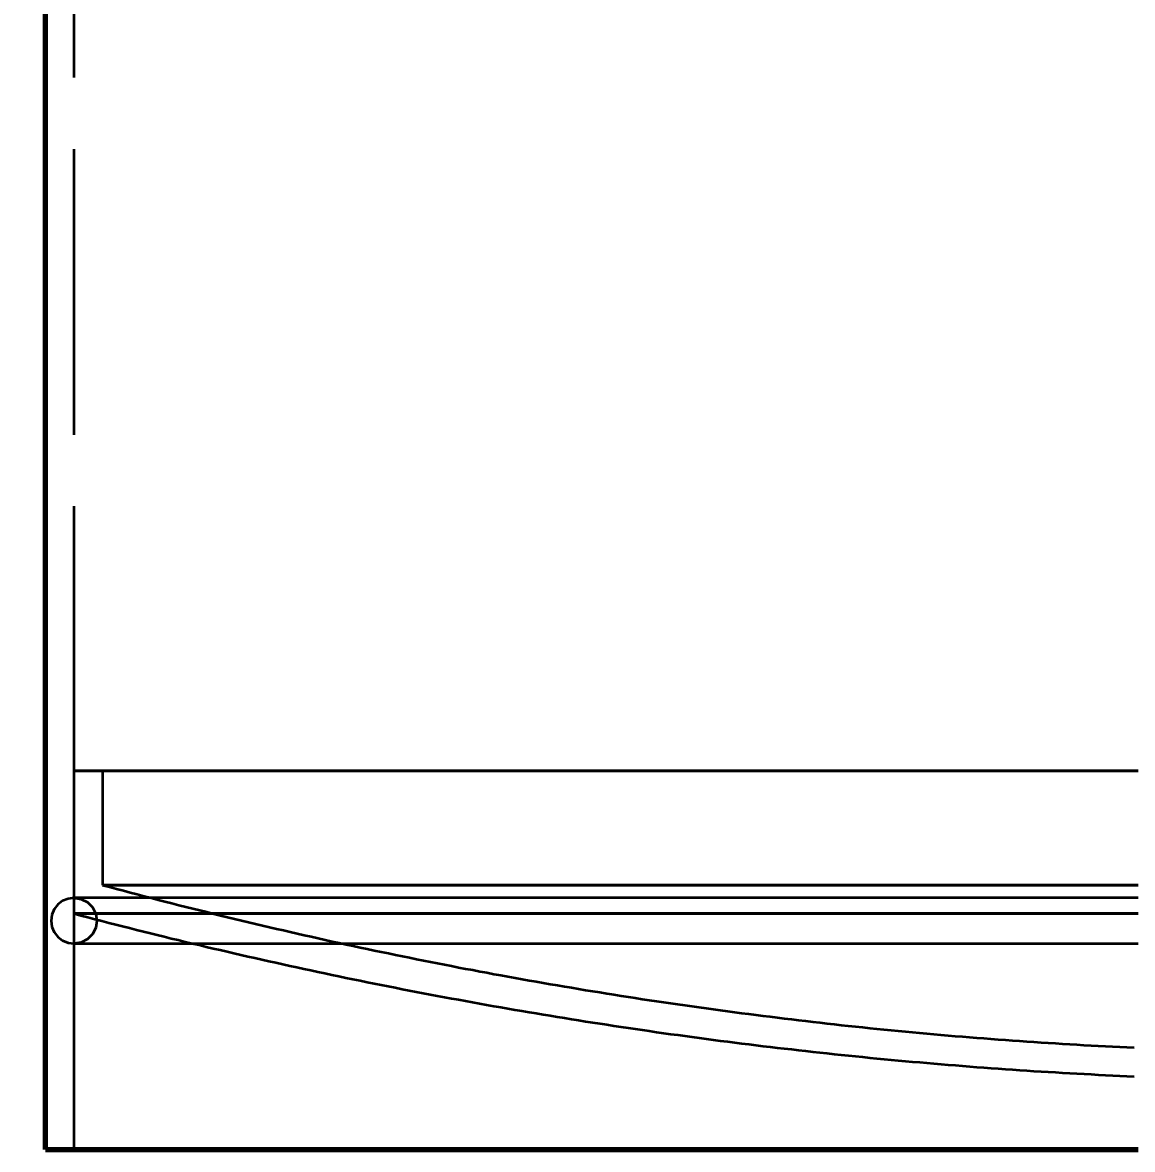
# Model space of a CAD drawing. Header units: millimetres. Extents: x 0 to 2208, y 0 to 420.
# Drawn here: x 86.36 to 101.9, y 120.98 to 136.75 of the extents above; entities that cross this region are included whole.
import ezdxf

# ---------------------------------------------------------------- set-up
doc = ezdxf.new("R2010")
doc.units = ezdxf.units.MM
doc.linetypes.add('IRAM-E-TRAZOS', pattern=[5, 4, -1])
for name, color, linetype, lineweight in [('01-VISIBLE', 7, 'CONTINUOUS', 70), ('02-OCULTA', 4, 'IRAM-E-TRAZOS', 35), ('04-COTA', 3, 'CONTINUOUS', 18)]:
    doc.layers.add(name, color=color, linetype=linetype, lineweight=lineweight)
doc.styles.add('ISO3098', font='isocpeur.ttf')
doc.dimstyles.new('FLAMA-IRAM', dxfattribs={"dimtxt": 3.5, "dimasz": 3.5, "dimexe": 2, "dimexo": 1.5, "dimgap": 1, "dimtad": 1, "dimdec": 1, "dimtxsty": 'ISO3098', "dimblk": 'IRAM_FLECHA', "dimblk1": 'IRAM_FLECHA', "dimblk2": 'IRAM_FLECHA', "dimcen": 2.5, "dimclrd": 256, "dimclre": 256, "dimclrt": 256, "dimazin": 3, "dimtfac": 1, "dimtmove": 0, "dimatfit": 3, "dimlwd": 18, "dimlwe": 18})

# ---------------------------------------------------------------- blocks, each defined once
blk = doc.blocks.new('IRAM_FLECHA')
blk.add_solid([(0, 0), (-1, 0.125), (-1, -0.125)])

msp = doc.modelspace()

# ---------------------------------------------------------------- linework, layer by layer
at = {"layer": '01-VISIBLE'}
msp.add_line((86.683, 120.979), (86.683, 141.22), dxfattribs=at)
msp.add_lwpolyline([(86.683, 120.979), (86.783, 120.979), (86.883, 120.979), (86.983, 120.979), (87.083, 120.979), (87.183, 120.979), (87.283, 120.979), (87.383, 120.979), (87.483, 120.979), (87.583, 120.979), (87.683, 120.979), (87.783, 120.979), (87.883, 120.979), (87.983, 120.979), (88.083, 120.979), (88.183, 120.979), (88.283, 120.979), (88.383, 120.979), (88.483, 120.979), (88.583, 120.979), (88.683, 120.979), (88.783, 120.979), (88.883, 120.979), (88.983, 120.979), (89.083, 120.979), (89.183, 120.979), (89.283, 120.979), (89.383, 120.979), (89.483, 120.979), (89.583, 120.979), (89.683, 120.979), (89.783, 120.979), (89.883, 120.979), (89.983, 120.979), (90.083, 120.979), (90.183, 120.979), (90.283, 120.979), (90.383, 120.979), (90.483, 120.979), (90.583, 120.979), (90.683, 120.979), (90.783, 120.979), (90.883, 120.979), (90.983, 120.979), (91.083, 120.979), (91.183, 120.979), (91.283, 120.979), (91.383, 120.979), (91.483, 120.979), (91.583, 120.979), (91.683, 120.979), (91.783, 120.979), (91.883, 120.979), (91.983, 120.979), (92.083, 120.979), (92.183, 120.979), (92.283, 120.979), (92.383, 120.979), (92.483, 120.979), (92.583, 120.979), (92.683, 120.979), (92.783, 120.979), (92.883, 120.979), (92.983, 120.979), (93.083, 120.979), (93.183, 120.979), (93.283, 120.979), (93.383, 120.979), (93.483, 120.979), (93.583, 120.979), (93.683, 120.979), (93.783, 120.979), (93.883, 120.979), (93.983, 120.979), (94.083, 120.979), (94.183, 120.979), (94.283, 120.979), (94.383, 120.979), (94.483, 120.979), (94.583, 120.979), (94.683, 120.979), (94.783, 120.979), (94.883, 120.979), (94.983, 120.979), (95.083, 120.979), (95.183, 120.979), (95.283, 120.979), (95.383, 120.979), (95.483, 120.979), (95.583, 120.979), (95.683, 120.979), (95.783, 120.979), (95.883, 120.979), (95.983, 120.979), (96.083, 120.979), (96.183, 120.979), (96.283, 120.979), (96.383, 120.979), (96.483, 120.979), (96.583, 120.979), (96.683, 120.979), (96.783, 120.979), (96.883, 120.979), (96.983, 120.979), (97.083, 120.979), (97.183, 120.979), (97.283, 120.979), (97.383, 120.979), (97.483, 120.979), (97.583, 120.979), (97.683, 120.979), (97.783, 120.979), (97.883, 120.979), (97.983, 120.979), (98.083, 120.979), (98.183, 120.979), (98.283, 120.979), (98.383, 120.979), (98.483, 120.979), (98.583, 120.979), (98.683, 120.979), (98.783, 120.979), (98.883, 120.979), (98.983, 120.979), (99.083, 120.979), (99.183, 120.979), (99.283, 120.979), (99.383, 120.979), (99.483, 120.979), (99.583, 120.979), (99.683, 120.979), (99.783, 120.979), (99.883, 120.979), (99.983, 120.979), (100.083, 120.979), (100.183, 120.979), (100.283, 120.979), (100.383, 120.979), (100.483, 120.979), (100.583, 120.979), (100.683, 120.979), (100.783, 120.979), (100.883, 120.979), (100.983, 120.979), (101.083, 120.979), (101.183, 120.979), (101.283, 120.979), (101.383, 120.979), (101.483, 120.979), (101.583, 120.979), (101.683, 120.979), (101.783, 120.979), (101.883, 120.979), (101.983, 120.979)], dxfattribs=at)
at = {"layer": '02-OCULTA'}
for p, q in [((87.083, 120.979), (87.083, 217.391)), ((87.083, 124.279), (87.083, 126.279)), ((87.483, 126.279), (87.483, 124.679))]:
    msp.add_line(p, q, dxfattribs=at)
for points in [[(101.983, 126.279), (101.883, 126.279), (101.783, 126.279), (101.683, 126.279), (101.583, 126.279), (101.483, 126.279), (101.383, 126.279), (101.283, 126.279), (101.183, 126.279), (101.083, 126.279), (100.983, 126.279), (100.883, 126.279), (100.783, 126.279), (100.683, 126.279), (100.583, 126.279), (100.483, 126.279), (100.383, 126.279), (100.283, 126.279), (100.183, 126.279), (100.083, 126.279), (99.983, 126.279), (99.883, 126.279), (99.783, 126.279), (99.683, 126.279), (99.583, 126.279), (99.483, 126.279), (99.383, 126.279), (99.283, 126.279), (99.183, 126.279), (99.083, 126.279), (98.983, 126.279), (98.883, 126.279), (98.783, 126.279), (98.683, 126.279), (98.583, 126.279), (98.483, 126.279), (98.383, 126.279), (98.283, 126.279), (98.183, 126.279), (98.083, 126.279), (97.983, 126.279), (97.883, 126.279), (97.783, 126.279), (97.683, 126.279), (97.583, 126.279), (97.483, 126.279), (97.383, 126.279), (97.283, 126.279), (97.183, 126.279), (97.083, 126.279), (96.983, 126.279), (96.883, 126.279), (96.783, 126.279), (96.683, 126.279), (96.583, 126.279), (96.483, 126.279), (96.383, 126.279), (96.283, 126.279), (96.183, 126.279), (96.083, 126.279), (95.983, 126.279), (95.883, 126.279), (95.783, 126.279), (95.683, 126.279), (95.583, 126.279), (95.483, 126.279), (95.383, 126.279), (95.283, 126.279), (95.183, 126.279), (95.083, 126.279), (94.983, 126.279), (94.883, 126.279), (94.783, 126.279), (94.683, 126.279), (94.583, 126.279), (94.483, 126.279), (94.383, 126.279), (94.283, 126.279), (94.183, 126.279), (94.083, 126.279), (93.983, 126.279), (93.883, 126.279), (93.783, 126.279), (93.683, 126.279), (93.583, 126.279), (93.483, 126.279), (93.383, 126.279), (93.283, 126.279), (93.183, 126.279), (93.083, 126.279), (92.983, 126.279), (92.883, 126.279), (92.783, 126.279), (92.683, 126.279), (92.583, 126.279), (92.483, 126.279), (92.383, 126.279), (92.283, 126.279), (92.183, 126.279), (92.083, 126.279), (91.983, 126.279), (91.883, 126.279), (91.783, 126.279), (91.683, 126.279), (91.583, 126.279), (91.483, 126.279), (91.383, 126.279), (91.283, 126.279), (91.183, 126.279), (91.083, 126.279), (90.983, 126.279), (90.883, 126.279), (90.783, 126.279), (90.683, 126.279), (90.583, 126.279), (90.483, 126.279), (90.383, 126.279), (90.283, 126.279), (90.183, 126.279), (90.083, 126.279), (89.983, 126.279), (89.883, 126.279), (89.783, 126.279), (89.683, 126.279), (89.583, 126.279), (89.483, 126.279), (89.383, 126.279), (89.283, 126.279), (89.183, 126.279), (89.083, 126.279), (88.983, 126.279), (88.883, 126.279), (88.783, 126.279), (88.683, 126.279), (88.583, 126.279), (88.483, 126.279), (88.383, 126.279), (88.283, 126.279), (88.183, 126.279), (88.083, 126.279), (87.983, 126.279), (87.883, 126.279), (87.783, 126.279), (87.683, 126.279), (87.583, 126.279), (87.483, 126.279), (87.383, 126.279), (87.283, 126.279), (87.183, 126.279), (87.083, 126.279)], [(87.083, 126.279), (87.183, 126.279), (87.283, 126.279), (87.383, 126.279), (87.483, 126.279), (87.583, 126.279), (87.683, 126.279), (87.783, 126.279), (87.883, 126.279), (87.983, 126.279), (88.083, 126.279), (88.183, 126.279), (88.283, 126.279), (88.383, 126.279), (88.483, 126.279), (88.583, 126.279), (88.683, 126.279), (88.783, 126.279), (88.883, 126.279), (88.983, 126.279), (89.083, 126.279), (89.183, 126.279), (89.283, 126.279), (89.383, 126.279), (89.483, 126.279), (89.583, 126.279), (89.683, 126.279), (89.783, 126.279), (89.883, 126.279), (89.983, 126.279), (90.083, 126.279), (90.183, 126.279), (90.283, 126.279), (90.383, 126.279), (90.483, 126.279), (90.583, 126.279), (90.683, 126.279), (90.783, 126.279), (90.883, 126.279), (90.983, 126.279), (91.083, 126.279), (91.183, 126.279), (91.283, 126.279), (91.383, 126.279), (91.483, 126.279), (91.583, 126.279), (91.683, 126.279), (91.783, 126.279), (91.883, 126.279), (91.983, 126.279), (92.083, 126.279), (92.183, 126.279), (92.283, 126.279), (92.383, 126.279), (92.483, 126.279), (92.583, 126.279), (92.683, 126.279), (92.783, 126.279), (92.883, 126.279), (92.983, 126.279), (93.083, 126.279), (93.183, 126.279), (93.283, 126.279), (93.383, 126.279), (93.483, 126.279), (93.583, 126.279), (93.683, 126.279), (93.783, 126.279), (93.883, 126.279), (93.983, 126.279), (94.083, 126.279), (94.183, 126.279), (94.283, 126.279), (94.383, 126.279), (94.483, 126.279), (94.583, 126.279), (94.683, 126.279), (94.783, 126.279), (94.883, 126.279), (94.983, 126.279), (95.083, 126.279), (95.183, 126.279), (95.283, 126.279), (95.383, 126.279), (95.483, 126.279), (95.583, 126.279), (95.683, 126.279), (95.783, 126.279), (95.883, 126.279), (95.983, 126.279), (96.083, 126.279), (96.183, 126.279), (96.283, 126.279), (96.383, 126.279), (96.483, 126.279), (96.583, 126.279), (96.683, 126.279), (96.783, 126.279), (96.883, 126.279), (96.983, 126.279), (97.083, 126.279), (97.183, 126.279), (97.283, 126.279), (97.383, 126.279), (97.483, 126.279), (97.583, 126.279), (97.683, 126.279), (97.783, 126.279), (97.883, 126.279), (97.983, 126.279), (98.083, 126.279), (98.183, 126.279), (98.283, 126.279), (98.383, 126.279), (98.483, 126.279), (98.583, 126.279), (98.683, 126.279), (98.783, 126.279), (98.883, 126.279), (98.983, 126.279), (99.083, 126.279), (99.183, 126.279), (99.283, 126.279), (99.383, 126.279), (99.483, 126.279), (99.583, 126.279), (99.683, 126.279), (99.783, 126.279), (99.883, 126.279), (99.983, 126.279), (100.083, 126.279), (100.183, 126.279), (100.283, 126.279), (100.383, 126.279), (100.483, 126.279), (100.583, 126.279), (100.683, 126.279), (100.783, 126.279), (100.883, 126.279), (100.983, 126.279), (101.083, 126.279), (101.183, 126.279), (101.283, 126.279), (101.383, 126.279), (101.483, 126.279), (101.583, 126.279), (101.683, 126.279), (101.783, 126.279), (101.883, 126.279), (101.983, 126.279)], [(101.983, 126.279), (101.883, 126.279), (101.783, 126.279), (101.683, 126.279), (101.583, 126.279), (101.483, 126.279), (101.383, 126.279), (101.283, 126.279), (101.183, 126.279), (101.083, 126.279), (100.983, 126.279), (100.883, 126.279), (100.783, 126.279), (100.683, 126.279), (100.583, 126.279), (100.483, 126.279), (100.383, 126.279), (100.283, 126.279), (100.183, 126.279), (100.083, 126.279), (99.983, 126.279), (99.883, 126.279), (99.783, 126.279), (99.683, 126.279), (99.583, 126.279), (99.483, 126.279), (99.383, 126.279), (99.283, 126.279), (99.183, 126.279), (99.083, 126.279), (98.983, 126.279), (98.883, 126.279), (98.783, 126.279), (98.683, 126.279), (98.583, 126.279), (98.483, 126.279), (98.383, 126.279), (98.283, 126.279), (98.183, 126.279), (98.083, 126.279), (97.983, 126.279), (97.883, 126.279), (97.783, 126.279), (97.683, 126.279), (97.583, 126.279), (97.483, 126.279), (97.383, 126.279), (97.283, 126.279), (97.183, 126.279), (97.083, 126.279), (96.983, 126.279), (96.883, 126.279), (96.783, 126.279), (96.683, 126.279), (96.583, 126.279), (96.483, 126.279), (96.383, 126.279), (96.283, 126.279), (96.183, 126.279), (96.083, 126.279), (95.983, 126.279), (95.883, 126.279), (95.783, 126.279), (95.683, 126.279), (95.583, 126.279), (95.483, 126.279), (95.383, 126.279), (95.283, 126.279), (95.183, 126.279), (95.083, 126.279), (94.983, 126.279), (94.883, 126.279), (94.783, 126.279), (94.683, 126.279), (94.583, 126.279), (94.483, 126.279), (94.383, 126.279), (94.283, 126.279), (94.183, 126.279), (94.083, 126.279), (93.983, 126.279), (93.883, 126.279), (93.783, 126.279), (93.683, 126.279), (93.583, 126.279), (93.483, 126.279), (93.383, 126.279), (93.283, 126.279), (93.183, 126.279), (93.083, 126.279), (92.983, 126.279), (92.883, 126.279), (92.783, 126.279), (92.683, 126.279), (92.583, 126.279), (92.483, 126.279), (92.383, 126.279), (92.283, 126.279), (92.183, 126.279), (92.083, 126.279), (91.983, 126.279), (91.883, 126.279), (91.783, 126.279), (91.683, 126.279), (91.583, 126.279), (91.483, 126.279), (91.383, 126.279), (91.283, 126.279), (91.183, 126.279), (91.083, 126.279), (90.983, 126.279), (90.883, 126.279), (90.783, 126.279), (90.683, 126.279), (90.583, 126.279), (90.483, 126.279), (90.383, 126.279), (90.283, 126.279), (90.183, 126.279), (90.083, 126.279), (89.983, 126.279), (89.883, 126.279), (89.783, 126.279), (89.683, 126.279), (89.583, 126.279), (89.483, 126.279), (89.383, 126.279), (89.283, 126.279), (89.183, 126.279), (89.083, 126.279), (88.983, 126.279), (88.883, 126.279), (88.783, 126.279), (88.683, 126.279), (88.583, 126.279), (88.483, 126.279), (88.383, 126.279), (88.283, 126.279), (88.183, 126.279), (88.083, 126.279), (87.983, 126.279), (87.883, 126.279), (87.783, 126.279), (87.683, 126.279), (87.583, 126.279), (87.483, 126.279)], [(87.483, 126.279), (87.583, 126.279), (87.683, 126.279), (87.783, 126.279), (87.883, 126.279), (87.983, 126.279), (88.083, 126.279), (88.183, 126.279), (88.283, 126.279), (88.383, 126.279), (88.483, 126.279), (88.583, 126.279), (88.683, 126.279), (88.783, 126.279), (88.883, 126.279), (88.983, 126.279), (89.083, 126.279), (89.183, 126.279), (89.283, 126.279), (89.383, 126.279), (89.483, 126.279), (89.583, 126.279), (89.683, 126.279), (89.783, 126.279), (89.883, 126.279), (89.983, 126.279), (90.083, 126.279), (90.183, 126.279), (90.283, 126.279), (90.383, 126.279), (90.483, 126.279), (90.583, 126.279), (90.683, 126.279), (90.783, 126.279), (90.883, 126.279), (90.983, 126.279), (91.083, 126.279), (91.183, 126.279), (91.283, 126.279), (91.383, 126.279), (91.483, 126.279), (91.583, 126.279), (91.683, 126.279), (91.783, 126.279), (91.883, 126.279), (91.983, 126.279), (92.083, 126.279), (92.183, 126.279), (92.283, 126.279), (92.383, 126.279), (92.483, 126.279), (92.583, 126.279), (92.683, 126.279), (92.783, 126.279), (92.883, 126.279), (92.983, 126.279), (93.083, 126.279), (93.183, 126.279), (93.283, 126.279), (93.383, 126.279), (93.483, 126.279), (93.583, 126.279), (93.683, 126.279), (93.783, 126.279), (93.883, 126.279), (93.983, 126.279), (94.083, 126.279), (94.183, 126.279), (94.283, 126.279), (94.383, 126.279), (94.483, 126.279), (94.583, 126.279), (94.683, 126.279), (94.783, 126.279), (94.883, 126.279), (94.983, 126.279), (95.083, 126.279), (95.183, 126.279), (95.283, 126.279), (95.383, 126.279), (95.483, 126.279), (95.583, 126.279), (95.683, 126.279), (95.783, 126.279), (95.883, 126.279), (95.983, 126.279), (96.083, 126.279), (96.183, 126.279), (96.283, 126.279), (96.383, 126.279), (96.483, 126.279), (96.583, 126.279), (96.683, 126.279), (96.783, 126.279), (96.883, 126.279), (96.983, 126.279), (97.083, 126.279), (97.183, 126.279), (97.283, 126.279), (97.383, 126.279), (97.483, 126.279), (97.583, 126.279), (97.683, 126.279), (97.783, 126.279), (97.883, 126.279), (97.983, 126.279), (98.083, 126.279), (98.183, 126.279), (98.283, 126.279), (98.383, 126.279), (98.483, 126.279), (98.583, 126.279), (98.683, 126.279), (98.783, 126.279), (98.883, 126.279), (98.983, 126.279), (99.083, 126.279), (99.183, 126.279), (99.283, 126.279), (99.383, 126.279), (99.483, 126.279), (99.583, 126.279), (99.683, 126.279), (99.783, 126.279), (99.883, 126.279), (99.983, 126.279), (100.083, 126.279), (100.183, 126.279), (100.283, 126.279), (100.383, 126.279), (100.483, 126.279), (100.583, 126.279), (100.683, 126.279), (100.783, 126.279), (100.883, 126.279), (100.983, 126.279), (101.083, 126.279), (101.183, 126.279), (101.283, 126.279), (101.383, 126.279), (101.483, 126.279), (101.583, 126.279), (101.683, 126.279), (101.783, 126.279), (101.883, 126.279), (101.983, 126.279)], [(101.983, 124.679), (101.883, 124.679), (101.783, 124.679), (101.683, 124.679), (101.583, 124.679), (101.483, 124.679), (101.383, 124.679), (101.283, 124.679), (101.183, 124.679), (101.083, 124.679), (100.983, 124.679), (100.883, 124.679), (100.783, 124.679), (100.683, 124.679), (100.583, 124.679), (100.483, 124.679), (100.383, 124.679), (100.283, 124.679), (100.183, 124.679), (100.083, 124.679), (99.983, 124.679), (99.883, 124.679), (99.783, 124.679), (99.683, 124.679), (99.583, 124.679), (99.483, 124.679), (99.383, 124.679), (99.283, 124.679), (99.183, 124.679), (99.083, 124.679), (98.983, 124.679), (98.883, 124.679), (98.783, 124.679), (98.683, 124.679), (98.583, 124.679), (98.483, 124.679), (98.383, 124.679), (98.283, 124.679), (98.183, 124.679), (98.083, 124.679), (97.983, 124.679), (97.883, 124.679), (97.783, 124.679), (97.683, 124.679), (97.583, 124.679), (97.483, 124.679), (97.383, 124.679), (97.283, 124.679), (97.183, 124.679), (97.083, 124.679), (96.983, 124.679), (96.883, 124.679), (96.783, 124.679), (96.683, 124.679), (96.583, 124.679), (96.483, 124.679), (96.383, 124.679), (96.283, 124.679), (96.183, 124.679), (96.083, 124.679), (95.983, 124.679), (95.883, 124.679), (95.783, 124.679), (95.683, 124.679), (95.583, 124.679), (95.483, 124.679), (95.383, 124.679), (95.283, 124.679), (95.183, 124.679), (95.083, 124.679), (94.983, 124.679), (94.883, 124.679), (94.783, 124.679), (94.683, 124.679), (94.583, 124.679), (94.483, 124.679), (94.383, 124.679), (94.283, 124.679), (94.183, 124.679), (94.083, 124.679), (93.983, 124.679), (93.883, 124.679), (93.783, 124.679), (93.683, 124.679), (93.583, 124.679), (93.483, 124.679), (93.383, 124.679), (93.283, 124.679), (93.183, 124.679), (93.083, 124.679), (92.983, 124.679), (92.883, 124.679), (92.783, 124.679), (92.683, 124.679), (92.583, 124.679), (92.483, 124.679), (92.383, 124.679), (92.283, 124.679), (92.183, 124.679), (92.083, 124.679), (91.983, 124.679), (91.883, 124.679), (91.783, 124.679), (91.683, 124.679), (91.583, 124.679), (91.483, 124.679), (91.383, 124.679), (91.283, 124.679), (91.183, 124.679), (91.083, 124.679), (90.983, 124.679), (90.883, 124.679), (90.783, 124.679), (90.683, 124.679), (90.583, 124.679), (90.483, 124.679), (90.383, 124.679), (90.283, 124.679), (90.183, 124.679), (90.083, 124.679), (89.983, 124.679), (89.883, 124.679), (89.783, 124.679), (89.683, 124.679), (89.583, 124.679), (89.483, 124.679), (89.383, 124.679), (89.283, 124.679), (89.183, 124.679), (89.083, 124.679), (88.983, 124.679), (88.883, 124.679), (88.783, 124.679), (88.683, 124.679), (88.583, 124.679), (88.483, 124.679), (88.383, 124.679), (88.283, 124.679), (88.183, 124.679), (88.083, 124.679), (87.983, 124.679), (87.883, 124.679), (87.783, 124.679), (87.683, 124.679), (87.583, 124.679), (87.483, 124.679)], [(87.483, 124.679), (87.583, 124.679), (87.683, 124.679), (87.783, 124.679), (87.883, 124.679), (87.983, 124.679), (88.083, 124.679), (88.183, 124.679), (88.283, 124.679), (88.383, 124.679), (88.483, 124.679), (88.583, 124.679), (88.683, 124.679), (88.783, 124.679), (88.883, 124.679), (88.983, 124.679), (89.083, 124.679), (89.183, 124.679), (89.283, 124.679), (89.383, 124.679), (89.483, 124.679), (89.583, 124.679), (89.683, 124.679), (89.783, 124.679), (89.883, 124.679), (89.983, 124.679), (90.083, 124.679), (90.183, 124.679), (90.283, 124.679), (90.383, 124.679), (90.483, 124.679), (90.583, 124.679), (90.683, 124.679), (90.783, 124.679), (90.883, 124.679), (90.983, 124.679), (91.083, 124.679), (91.183, 124.679), (91.283, 124.679), (91.383, 124.679), (91.483, 124.679), (91.583, 124.679), (91.683, 124.679), (91.783, 124.679), (91.883, 124.679), (91.983, 124.679), (92.083, 124.679), (92.183, 124.679), (92.283, 124.679), (92.383, 124.679), (92.483, 124.679), (92.583, 124.679), (92.683, 124.679), (92.783, 124.679), (92.883, 124.679), (92.983, 124.679), (93.083, 124.679), (93.183, 124.679), (93.283, 124.679), (93.383, 124.679), (93.483, 124.679), (93.583, 124.679), (93.683, 124.679), (93.783, 124.679), (93.883, 124.679), (93.983, 124.679), (94.083, 124.679), (94.183, 124.679), (94.283, 124.679), (94.383, 124.679), (94.483, 124.679), (94.583, 124.679), (94.683, 124.679), (94.783, 124.679), (94.883, 124.679), (94.983, 124.679), (95.083, 124.679), (95.183, 124.679), (95.283, 124.679), (95.383, 124.679), (95.483, 124.679), (95.583, 124.679), (95.683, 124.679), (95.783, 124.679), (95.883, 124.679), (95.983, 124.679), (96.083, 124.679), (96.183, 124.679), (96.283, 124.679), (96.383, 124.679), (96.483, 124.679), (96.583, 124.679), (96.683, 124.679), (96.783, 124.679), (96.883, 124.679), (96.983, 124.679), (97.083, 124.679), (97.183, 124.679), (97.283, 124.679), (97.383, 124.679), (97.483, 124.679), (97.583, 124.679), (97.683, 124.679), (97.783, 124.679), (97.883, 124.679), (97.983, 124.679), (98.083, 124.679), (98.183, 124.679), (98.283, 124.679), (98.383, 124.679), (98.483, 124.679), (98.583, 124.679), (98.683, 124.679), (98.783, 124.679), (98.883, 124.679), (98.983, 124.679), (99.083, 124.679), (99.183, 124.679), (99.283, 124.679), (99.383, 124.679), (99.483, 124.679), (99.583, 124.679), (99.683, 124.679), (99.783, 124.679), (99.883, 124.679), (99.983, 124.679), (100.083, 124.679), (100.183, 124.679), (100.283, 124.679), (100.383, 124.679), (100.483, 124.679), (100.583, 124.679), (100.683, 124.679), (100.783, 124.679), (100.883, 124.679), (100.983, 124.679), (101.083, 124.679), (101.183, 124.679), (101.283, 124.679), (101.383, 124.679), (101.483, 124.679), (101.583, 124.679), (101.683, 124.679), (101.783, 124.679), (101.883, 124.679), (101.983, 124.679)], [(87.483, 124.679), (87.58, 124.652), (87.677, 124.627), (87.774, 124.601), (87.871, 124.575), (87.968, 124.55), (88.065, 124.524), (88.162, 124.499), (88.259, 124.474), (88.356, 124.449), (88.454, 124.424), (88.551, 124.399), (88.648, 124.375), (88.745, 124.35), (88.843, 124.326), (88.94, 124.302), (89.038, 124.278), (89.135, 124.254), (89.232, 124.23), (89.33, 124.207), (89.428, 124.183), (89.525, 124.16), (89.623, 124.137), (89.72, 124.114), (89.818, 124.091), (89.916, 124.068), (90.014, 124.046), (90.111, 124.023), (90.209, 124.001), (90.307, 123.979), (90.405, 123.957), (90.503, 123.935), (90.601, 123.913), (90.699, 123.891), (90.797, 123.87), (90.895, 123.849), (90.993, 123.828), (91.091, 123.807), (91.189, 123.786), (91.287, 123.765), (91.385, 123.744), (91.484, 123.724), (91.582, 123.703), (91.68, 123.683), (91.779, 123.663), (91.877, 123.643), (91.975, 123.624), (92.074, 123.604), (92.172, 123.585), (92.271, 123.565), (92.369, 123.546), (92.468, 123.527), (92.566, 123.508), (92.665, 123.49), (92.763, 123.471), (92.862, 123.453), (92.961, 123.434), (93.059, 123.416), (93.158, 123.398), (93.257, 123.38), (93.355, 123.363), (93.454, 123.345), (93.553, 123.328), (93.652, 123.31), (93.751, 123.293), (93.85, 123.276), (93.949, 123.259), (94.047, 123.243), (94.146, 123.226), (94.245, 123.21), (94.344, 123.194), (94.443, 123.178), (94.543, 123.162), (94.642, 123.146), (94.741, 123.13), (94.84, 123.115), (94.939, 123.099), (95.038, 123.084), (95.137, 123.069), (95.237, 123.054), (95.336, 123.04), (95.435, 123.025), (95.534, 123.011), (95.634, 122.996), (95.733, 122.982), (95.832, 122.968), (95.932, 122.954), (96.031, 122.941), (96.131, 122.927), (96.23, 122.914), (96.329, 122.901), (96.429, 122.888), (96.528, 122.875), (96.628, 122.862), (96.727, 122.849), (96.827, 122.837), (96.927, 122.824), (97.026, 122.812), (97.126, 122.8), (97.225, 122.788), (97.325, 122.777), (97.425, 122.765), (97.524, 122.754), (97.624, 122.742), (97.724, 122.731), (97.824, 122.72), (97.923, 122.71), (98.023, 122.699), (98.123, 122.689), (98.223, 122.678), (98.322, 122.668), (98.422, 122.658), (98.522, 122.648), (98.622, 122.638), (98.722, 122.629), (98.822, 122.619), (98.922, 122.61), (99.022, 122.601), (99.122, 122.592), (99.221, 122.583), (99.321, 122.575), (99.421, 122.566), (99.521, 122.558), (99.621, 122.55), (99.721, 122.542), (99.821, 122.534), (99.921, 122.526), (100.022, 122.518), (100.122, 122.511), (100.222, 122.504), (100.322, 122.497), (100.422, 122.49), (100.522, 122.483), (100.622, 122.476), (100.722, 122.47), (100.822, 122.464), (100.922, 122.457), (101.023, 122.451), (101.123, 122.446), (101.223, 122.44), (101.323, 122.434), (101.423, 122.429), (101.523, 122.424), (101.624, 122.419), (101.724, 122.414), (101.824, 122.409), (101.924, 122.404)], [(87.083, 124.499), (87, 124.488), (86.923, 124.456), (86.857, 124.405), (86.806, 124.339), (86.774, 124.261), (86.763, 124.179)], [(101.983, 124.499), (101.883, 124.499), (101.783, 124.499), (101.683, 124.499), (101.583, 124.499), (101.483, 124.499), (101.383, 124.499), (101.283, 124.499), (101.183, 124.499), (101.083, 124.499), (100.983, 124.499), (100.883, 124.499), (100.783, 124.499), (100.683, 124.499), (100.583, 124.499), (100.483, 124.499), (100.383, 124.499), (100.283, 124.499), (100.183, 124.499), (100.083, 124.499), (99.983, 124.499), (99.883, 124.499), (99.783, 124.499), (99.683, 124.499), (99.583, 124.499), (99.483, 124.499), (99.383, 124.499), (99.283, 124.499), (99.183, 124.499), (99.083, 124.499), (98.983, 124.499), (98.883, 124.499), (98.783, 124.499), (98.683, 124.499), (98.583, 124.499), (98.483, 124.499), (98.383, 124.499), (98.283, 124.499), (98.183, 124.499), (98.083, 124.499), (97.983, 124.499), (97.883, 124.499), (97.783, 124.499), (97.683, 124.499), (97.583, 124.499), (97.483, 124.499), (97.383, 124.499), (97.283, 124.499), (97.183, 124.499), (97.083, 124.499), (96.983, 124.499), (96.883, 124.499), (96.783, 124.499), (96.683, 124.499), (96.583, 124.499), (96.483, 124.499), (96.383, 124.499), (96.283, 124.499), (96.183, 124.499), (96.083, 124.499), (95.983, 124.499), (95.883, 124.499), (95.783, 124.499), (95.683, 124.499), (95.583, 124.499), (95.483, 124.499), (95.383, 124.499), (95.283, 124.499), (95.183, 124.499), (95.083, 124.499), (94.983, 124.499), (94.883, 124.499), (94.783, 124.499), (94.683, 124.499), (94.583, 124.499), (94.483, 124.499), (94.383, 124.499), (94.283, 124.499), (94.183, 124.499), (94.083, 124.499), (93.983, 124.499), (93.883, 124.499), (93.783, 124.499), (93.683, 124.499), (93.583, 124.499), (93.483, 124.499), (93.383, 124.499), (93.283, 124.499), (93.183, 124.499), (93.083, 124.499), (92.983, 124.499), (92.883, 124.499), (92.783, 124.499), (92.683, 124.499), (92.583, 124.499), (92.483, 124.499), (92.383, 124.499), (92.283, 124.499), (92.183, 124.499), (92.083, 124.499), (91.983, 124.499), (91.883, 124.499), (91.783, 124.499), (91.683, 124.499), (91.583, 124.499), (91.483, 124.499), (91.383, 124.499), (91.283, 124.499), (91.183, 124.499), (91.083, 124.499), (90.983, 124.499), (90.883, 124.499), (90.783, 124.499), (90.683, 124.499), (90.583, 124.499), (90.483, 124.499), (90.383, 124.499), (90.283, 124.499), (90.183, 124.499), (90.083, 124.499), (89.983, 124.499), (89.883, 124.499), (89.783, 124.499), (89.683, 124.499), (89.583, 124.499), (89.483, 124.499), (89.383, 124.499), (89.283, 124.499), (89.183, 124.499), (89.083, 124.499), (88.983, 124.499), (88.883, 124.499), (88.783, 124.499), (88.683, 124.499), (88.583, 124.499), (88.483, 124.499), (88.383, 124.499), (88.283, 124.499), (88.183, 124.499), (88.083, 124.499), (87.983, 124.499), (87.883, 124.499), (87.783, 124.499), (87.683, 124.499), (87.583, 124.499), (87.483, 124.499), (87.383, 124.499), (87.283, 124.499), (87.183, 124.499), (87.083, 124.499)], [(101.983, 124.499), (101.883, 124.499), (101.783, 124.499), (101.683, 124.499), (101.583, 124.499), (101.483, 124.499), (101.383, 124.499), (101.283, 124.499), (101.183, 124.499), (101.083, 124.499), (100.983, 124.499), (100.883, 124.499), (100.783, 124.499), (100.683, 124.499), (100.583, 124.499), (100.483, 124.499), (100.383, 124.499), (100.283, 124.499), (100.183, 124.499), (100.083, 124.499), (99.983, 124.499), (99.883, 124.499), (99.783, 124.499), (99.683, 124.499), (99.583, 124.499), (99.483, 124.499), (99.383, 124.499), (99.283, 124.499), (99.183, 124.499), (99.083, 124.499), (98.983, 124.499), (98.883, 124.499), (98.783, 124.499), (98.683, 124.499), (98.583, 124.499), (98.483, 124.499), (98.383, 124.499), (98.283, 124.499), (98.183, 124.499), (98.083, 124.499), (97.983, 124.499), (97.883, 124.499), (97.783, 124.499), (97.683, 124.499), (97.583, 124.499), (97.483, 124.499), (97.383, 124.499), (97.283, 124.499), (97.183, 124.499), (97.083, 124.499), (96.983, 124.499), (96.883, 124.499), (96.783, 124.499), (96.683, 124.499), (96.583, 124.499), (96.483, 124.499), (96.383, 124.499), (96.283, 124.499), (96.183, 124.499), (96.083, 124.499), (95.983, 124.499), (95.883, 124.499), (95.783, 124.499), (95.683, 124.499), (95.583, 124.499), (95.483, 124.499), (95.383, 124.499), (95.283, 124.499), (95.183, 124.499), (95.083, 124.499), (94.983, 124.499), (94.883, 124.499), (94.783, 124.499), (94.683, 124.499), (94.583, 124.499), (94.483, 124.499), (94.383, 124.499), (94.283, 124.499), (94.183, 124.499), (94.083, 124.499), (93.983, 124.499), (93.883, 124.499), (93.783, 124.499), (93.683, 124.499), (93.583, 124.499), (93.483, 124.499), (93.383, 124.499), (93.283, 124.499), (93.183, 124.499), (93.083, 124.499), (92.983, 124.499), (92.883, 124.499), (92.783, 124.499), (92.683, 124.499), (92.583, 124.499), (92.483, 124.499), (92.383, 124.499), (92.283, 124.499), (92.183, 124.499), (92.083, 124.499), (91.983, 124.499), (91.883, 124.499), (91.783, 124.499), (91.683, 124.499), (91.583, 124.499), (91.483, 124.499), (91.383, 124.499), (91.283, 124.499), (91.183, 124.499), (91.083, 124.499), (90.983, 124.499), (90.883, 124.499), (90.783, 124.499), (90.683, 124.499), (90.583, 124.499), (90.483, 124.499), (90.383, 124.499), (90.283, 124.499), (90.183, 124.499), (90.083, 124.499), (89.983, 124.499), (89.883, 124.499), (89.783, 124.499), (89.683, 124.499), (89.583, 124.499), (89.483, 124.499), (89.383, 124.499), (89.283, 124.499), (89.183, 124.499), (89.083, 124.499), (88.983, 124.499), (88.883, 124.499), (88.783, 124.499), (88.683, 124.499), (88.583, 124.499), (88.483, 124.499), (88.383, 124.499), (88.283, 124.499), (88.183, 124.499), (88.083, 124.499), (87.983, 124.499), (87.883, 124.499), (87.783, 124.499), (87.683, 124.499), (87.583, 124.499), (87.483, 124.499), (87.383, 124.499), (87.283, 124.499), (87.183, 124.499), (87.083, 124.499)], [(87.083, 124.499), (87.182, 124.483), (87.271, 124.437), (87.342, 124.367), (87.387, 124.277), (87.403, 124.179), (87.387, 124.08), (87.342, 123.99), (87.271, 123.92), (87.182, 123.874), (87.083, 123.859)], [(101.983, 124.279), (101.883, 124.279), (101.783, 124.279), (101.683, 124.279), (101.583, 124.279), (101.483, 124.279), (101.383, 124.279), (101.283, 124.279), (101.183, 124.279), (101.083, 124.279), (100.983, 124.279), (100.883, 124.279), (100.783, 124.279), (100.683, 124.279), (100.583, 124.279), (100.483, 124.279), (100.383, 124.279), (100.283, 124.279), (100.183, 124.279), (100.083, 124.279), (99.983, 124.279), (99.883, 124.279), (99.783, 124.279), (99.683, 124.279), (99.583, 124.279), (99.483, 124.279), (99.383, 124.279), (99.283, 124.279), (99.183, 124.279), (99.083, 124.279), (98.983, 124.279), (98.883, 124.279), (98.783, 124.279), (98.683, 124.279), (98.583, 124.279), (98.483, 124.279), (98.383, 124.279), (98.283, 124.279), (98.183, 124.279), (98.083, 124.279), (97.983, 124.279), (97.883, 124.279), (97.783, 124.279), (97.683, 124.279), (97.583, 124.279), (97.483, 124.279), (97.383, 124.279), (97.283, 124.279), (97.183, 124.279), (97.083, 124.279), (96.983, 124.279), (96.883, 124.279), (96.783, 124.279), (96.683, 124.279), (96.583, 124.279), (96.483, 124.279), (96.383, 124.279), (96.283, 124.279), (96.183, 124.279), (96.083, 124.279), (95.983, 124.279), (95.883, 124.279), (95.783, 124.279), (95.683, 124.279), (95.583, 124.279), (95.483, 124.279), (95.383, 124.279), (95.283, 124.279), (95.183, 124.279), (95.083, 124.279), (94.983, 124.279), (94.883, 124.279), (94.783, 124.279), (94.683, 124.279), (94.583, 124.279), (94.483, 124.279), (94.383, 124.279), (94.283, 124.279), (94.183, 124.279), (94.083, 124.279), (93.983, 124.279), (93.883, 124.279), (93.783, 124.279), (93.683, 124.279), (93.583, 124.279), (93.483, 124.279), (93.383, 124.279), (93.283, 124.279), (93.183, 124.279), (93.083, 124.279), (92.983, 124.279), (92.883, 124.279), (92.783, 124.279), (92.683, 124.279), (92.583, 124.279), (92.483, 124.279), (92.383, 124.279), (92.283, 124.279), (92.183, 124.279), (92.083, 124.279), (91.983, 124.279), (91.883, 124.279), (91.783, 124.279), (91.683, 124.279), (91.583, 124.279), (91.483, 124.279), (91.383, 124.279), (91.283, 124.279), (91.183, 124.279), (91.083, 124.279), (90.983, 124.279), (90.883, 124.279), (90.783, 124.279), (90.683, 124.279), (90.583, 124.279), (90.483, 124.279), (90.383, 124.279), (90.283, 124.279), (90.183, 124.279), (90.083, 124.279), (89.983, 124.279), (89.883, 124.279), (89.783, 124.279), (89.683, 124.279), (89.583, 124.279), (89.483, 124.279), (89.383, 124.279), (89.283, 124.279), (89.183, 124.279), (89.083, 124.279), (88.983, 124.279), (88.883, 124.279), (88.783, 124.279), (88.683, 124.279), (88.583, 124.279), (88.483, 124.279), (88.383, 124.279), (88.283, 124.279), (88.183, 124.279), (88.083, 124.279), (87.983, 124.279), (87.883, 124.279), (87.783, 124.279), (87.683, 124.279), (87.583, 124.279), (87.483, 124.279), (87.383, 124.279), (87.283, 124.279), (87.183, 124.279), (87.083, 124.279)], [(87.083, 124.279), (87.183, 124.279), (87.283, 124.279), (87.383, 124.279), (87.483, 124.279), (87.583, 124.279), (87.683, 124.279), (87.783, 124.279), (87.883, 124.279), (87.983, 124.279), (88.083, 124.279), (88.183, 124.279), (88.283, 124.279), (88.383, 124.279), (88.483, 124.279), (88.583, 124.279), (88.683, 124.279), (88.783, 124.279), (88.883, 124.279), (88.983, 124.279), (89.083, 124.279), (89.183, 124.279), (89.283, 124.279), (89.383, 124.279), (89.483, 124.279), (89.583, 124.279), (89.683, 124.279), (89.783, 124.279), (89.883, 124.279), (89.983, 124.279), (90.083, 124.279), (90.183, 124.279), (90.283, 124.279), (90.383, 124.279), (90.483, 124.279), (90.583, 124.279), (90.683, 124.279), (90.783, 124.279), (90.883, 124.279), (90.983, 124.279), (91.083, 124.279), (91.183, 124.279), (91.283, 124.279), (91.383, 124.279), (91.483, 124.279), (91.583, 124.279), (91.683, 124.279), (91.783, 124.279), (91.883, 124.279), (91.983, 124.279), (92.083, 124.279), (92.183, 124.279), (92.283, 124.279), (92.383, 124.279), (92.483, 124.279), (92.583, 124.279), (92.683, 124.279), (92.783, 124.279), (92.883, 124.279), (92.983, 124.279), (93.083, 124.279), (93.183, 124.279), (93.283, 124.279), (93.383, 124.279), (93.483, 124.279), (93.583, 124.279), (93.683, 124.279), (93.783, 124.279), (93.883, 124.279), (93.983, 124.279), (94.083, 124.279), (94.183, 124.279), (94.283, 124.279), (94.383, 124.279), (94.483, 124.279), (94.583, 124.279), (94.683, 124.279), (94.783, 124.279), (94.883, 124.279), (94.983, 124.279), (95.083, 124.279), (95.183, 124.279), (95.283, 124.279), (95.383, 124.279), (95.483, 124.279), (95.583, 124.279), (95.683, 124.279), (95.783, 124.279), (95.883, 124.279), (95.983, 124.279), (96.083, 124.279), (96.183, 124.279), (96.283, 124.279), (96.383, 124.279), (96.483, 124.279), (96.583, 124.279), (96.683, 124.279), (96.783, 124.279), (96.883, 124.279), (96.983, 124.279), (97.083, 124.279), (97.183, 124.279), (97.283, 124.279), (97.383, 124.279), (97.483, 124.279), (97.583, 124.279), (97.683, 124.279), (97.783, 124.279), (97.883, 124.279), (97.983, 124.279), (98.083, 124.279), (98.183, 124.279), (98.283, 124.279), (98.383, 124.279), (98.483, 124.279), (98.583, 124.279), (98.683, 124.279), (98.783, 124.279), (98.883, 124.279), (98.983, 124.279), (99.083, 124.279), (99.183, 124.279), (99.283, 124.279), (99.383, 124.279), (99.483, 124.279), (99.583, 124.279), (99.683, 124.279), (99.783, 124.279), (99.883, 124.279), (99.983, 124.279), (100.083, 124.279), (100.183, 124.279), (100.283, 124.279), (100.383, 124.279), (100.483, 124.279), (100.583, 124.279), (100.683, 124.279), (100.783, 124.279), (100.883, 124.279), (100.983, 124.279), (101.083, 124.279), (101.183, 124.279), (101.283, 124.279), (101.383, 124.279), (101.483, 124.279), (101.583, 124.279), (101.683, 124.279), (101.783, 124.279), (101.883, 124.279), (101.983, 124.279)], [(87.083, 124.279), (87.18, 124.253), (87.277, 124.228), (87.374, 124.202), (87.471, 124.177), (87.568, 124.152), (87.666, 124.127), (87.763, 124.103), (87.86, 124.078), (87.957, 124.054), (88.055, 124.029), (88.152, 124.005), (88.249, 123.981), (88.347, 123.957), (88.444, 123.933), (88.542, 123.91), (88.639, 123.886), (88.737, 123.863), (88.834, 123.84), (88.932, 123.816), (89.029, 123.793), (89.127, 123.771), (89.225, 123.748), (89.322, 123.725), (89.42, 123.703), (89.518, 123.681), (89.616, 123.658), (89.714, 123.636), (89.812, 123.614), (89.909, 123.593), (90.007, 123.571), (90.105, 123.549), (90.203, 123.528), (90.301, 123.507), (90.399, 123.486), (90.498, 123.465), (90.596, 123.444), (90.694, 123.423), (90.792, 123.403), (90.89, 123.382), (90.988, 123.362), (91.087, 123.342), (91.185, 123.322), (91.283, 123.302), (91.382, 123.282), (91.48, 123.263), (91.578, 123.243), (91.677, 123.224), (91.775, 123.205), (91.874, 123.186), (91.972, 123.167), (92.071, 123.148), (92.169, 123.13), (92.268, 123.111), (92.366, 123.093), (92.465, 123.075), (92.564, 123.057), (92.662, 123.039), (92.761, 123.021), (92.86, 123.003), (92.959, 122.986), (93.057, 122.968), (93.156, 122.951), (93.255, 122.934), (93.354, 122.917), (93.453, 122.9), (93.552, 122.884), (93.651, 122.867), (93.75, 122.851), (93.849, 122.835), (93.948, 122.819), (94.047, 122.803), (94.146, 122.787), (94.245, 122.771), (94.344, 122.756), (94.443, 122.74), (94.542, 122.725), (94.641, 122.71), (94.74, 122.695), (94.84, 122.68), (94.939, 122.666), (95.038, 122.651), (95.137, 122.637), (95.237, 122.622), (95.336, 122.608), (95.435, 122.594), (95.535, 122.581), (95.634, 122.567), (95.733, 122.554), (95.833, 122.54), (95.932, 122.527), (96.032, 122.514), (96.131, 122.501), (96.231, 122.488), (96.33, 122.475), (96.43, 122.463), (96.529, 122.451), (96.629, 122.438), (96.728, 122.426), (96.828, 122.414), (96.927, 122.403), (97.027, 122.391), (97.127, 122.38), (97.226, 122.368), (97.326, 122.357), (97.426, 122.346), (97.525, 122.335), (97.625, 122.324), (97.725, 122.314), (97.825, 122.303), (97.924, 122.293), (98.024, 122.283), (98.124, 122.273), (98.224, 122.263), (98.324, 122.253), (98.424, 122.244), (98.523, 122.234), (98.623, 122.225), (98.723, 122.216), (98.823, 122.207), (98.923, 122.198), (99.023, 122.189), (99.123, 122.181), (99.223, 122.172), (99.323, 122.164), (99.423, 122.156), (99.523, 122.148), (99.623, 122.14), (99.723, 122.132), (99.823, 122.125), (99.923, 122.118), (100.023, 122.11), (100.123, 122.103), (100.223, 122.096), (100.323, 122.09), (100.423, 122.083), (100.523, 122.076), (100.623, 122.07), (100.723, 122.064), (100.823, 122.058), (100.924, 122.052), (101.024, 122.046), (101.124, 122.041), (101.224, 122.035), (101.324, 122.03), (101.424, 122.025), (101.524, 122.02), (101.625, 122.015), (101.725, 122.01), (101.825, 122.006), (101.925, 122.001)], [(86.763, 124.179), (86.774, 124.096), (86.806, 124.019), (86.857, 123.952), (86.923, 123.901), (87, 123.869), (87.083, 123.859)], [(87.083, 123.859), (87.183, 123.859), (87.283, 123.859), (87.383, 123.859), (87.483, 123.859), (87.583, 123.859), (87.683, 123.859), (87.783, 123.859), (87.883, 123.859), (87.983, 123.859), (88.083, 123.859), (88.183, 123.859), (88.283, 123.859), (88.383, 123.859), (88.483, 123.859), (88.583, 123.859), (88.683, 123.859), (88.783, 123.859), (88.883, 123.859), (88.983, 123.859), (89.083, 123.859), (89.183, 123.859), (89.283, 123.859), (89.383, 123.859), (89.483, 123.859), (89.583, 123.859), (89.683, 123.859), (89.783, 123.859), (89.883, 123.859), (89.983, 123.859), (90.083, 123.859), (90.183, 123.859), (90.283, 123.859), (90.383, 123.859), (90.483, 123.859), (90.583, 123.859), (90.683, 123.859), (90.783, 123.859), (90.883, 123.859), (90.983, 123.859), (91.083, 123.859), (91.183, 123.859), (91.283, 123.859), (91.383, 123.859), (91.483, 123.859), (91.583, 123.859), (91.683, 123.859), (91.783, 123.859), (91.883, 123.859), (91.983, 123.859), (92.083, 123.859), (92.183, 123.859), (92.283, 123.859), (92.383, 123.859), (92.483, 123.859), (92.583, 123.859), (92.683, 123.859), (92.783, 123.859), (92.883, 123.859), (92.983, 123.859), (93.083, 123.859), (93.183, 123.859), (93.283, 123.859), (93.383, 123.859), (93.483, 123.859), (93.583, 123.859), (93.683, 123.859), (93.783, 123.859), (93.883, 123.859), (93.983, 123.859), (94.083, 123.859), (94.183, 123.859), (94.283, 123.859), (94.383, 123.859), (94.483, 123.859), (94.583, 123.859), (94.683, 123.859), (94.783, 123.859), (94.883, 123.859), (94.983, 123.859), (95.083, 123.859), (95.183, 123.859), (95.283, 123.859), (95.383, 123.859), (95.483, 123.859), (95.583, 123.859), (95.683, 123.859), (95.783, 123.859), (95.883, 123.859), (95.983, 123.859), (96.083, 123.859), (96.183, 123.859), (96.283, 123.859), (96.383, 123.859), (96.483, 123.859), (96.583, 123.859), (96.683, 123.859), (96.783, 123.859), (96.883, 123.859), (96.983, 123.859), (97.083, 123.859), (97.183, 123.859), (97.283, 123.859), (97.383, 123.859), (97.483, 123.859), (97.583, 123.859), (97.683, 123.859), (97.783, 123.859), (97.883, 123.859), (97.983, 123.859), (98.083, 123.859), (98.183, 123.859), (98.283, 123.859), (98.383, 123.859), (98.483, 123.859), (98.583, 123.859), (98.683, 123.859), (98.783, 123.859), (98.883, 123.859), (98.983, 123.859), (99.083, 123.859), (99.183, 123.859), (99.283, 123.859), (99.383, 123.859), (99.483, 123.859), (99.583, 123.859), (99.683, 123.859), (99.783, 123.859), (99.883, 123.859), (99.983, 123.859), (100.083, 123.859), (100.183, 123.859), (100.283, 123.859), (100.383, 123.859), (100.483, 123.859), (100.583, 123.859), (100.683, 123.859), (100.783, 123.859), (100.883, 123.859), (100.983, 123.859), (101.083, 123.859), (101.183, 123.859), (101.283, 123.859), (101.383, 123.859), (101.483, 123.859), (101.583, 123.859), (101.683, 123.859), (101.783, 123.859), (101.883, 123.859), (101.983, 123.859)], [(87.083, 123.859), (87.183, 123.859), (87.283, 123.859), (87.383, 123.859), (87.483, 123.859), (87.583, 123.859), (87.683, 123.859), (87.783, 123.859), (87.883, 123.859), (87.983, 123.859), (88.083, 123.859), (88.183, 123.859), (88.283, 123.859), (88.383, 123.859), (88.483, 123.859), (88.583, 123.859), (88.683, 123.859), (88.783, 123.859), (88.883, 123.859), (88.983, 123.859), (89.083, 123.859), (89.183, 123.859), (89.283, 123.859), (89.383, 123.859), (89.483, 123.859), (89.583, 123.859), (89.683, 123.859), (89.783, 123.859), (89.883, 123.859), (89.983, 123.859), (90.083, 123.859), (90.183, 123.859), (90.283, 123.859), (90.383, 123.859), (90.483, 123.859), (90.583, 123.859), (90.683, 123.859), (90.783, 123.859), (90.883, 123.859), (90.983, 123.859), (91.083, 123.859), (91.183, 123.859), (91.283, 123.859), (91.383, 123.859), (91.483, 123.859), (91.583, 123.859), (91.683, 123.859), (91.783, 123.859), (91.883, 123.859), (91.983, 123.859), (92.083, 123.859), (92.183, 123.859), (92.283, 123.859), (92.383, 123.859), (92.483, 123.859), (92.583, 123.859), (92.683, 123.859), (92.783, 123.859), (92.883, 123.859), (92.983, 123.859), (93.083, 123.859), (93.183, 123.859), (93.283, 123.859), (93.383, 123.859), (93.483, 123.859), (93.583, 123.859), (93.683, 123.859), (93.783, 123.859), (93.883, 123.859), (93.983, 123.859), (94.083, 123.859), (94.183, 123.859), (94.283, 123.859), (94.383, 123.859), (94.483, 123.859), (94.583, 123.859), (94.683, 123.859), (94.783, 123.859), (94.883, 123.859), (94.983, 123.859), (95.083, 123.859), (95.183, 123.859), (95.283, 123.859), (95.383, 123.859), (95.483, 123.859), (95.583, 123.859), (95.683, 123.859), (95.783, 123.859), (95.883, 123.859), (95.983, 123.859), (96.083, 123.859), (96.183, 123.859), (96.283, 123.859), (96.383, 123.859), (96.483, 123.859), (96.583, 123.859), (96.683, 123.859), (96.783, 123.859), (96.883, 123.859), (96.983, 123.859), (97.083, 123.859), (97.183, 123.859), (97.283, 123.859), (97.383, 123.859), (97.483, 123.859), (97.583, 123.859), (97.683, 123.859), (97.783, 123.859), (97.883, 123.859), (97.983, 123.859), (98.083, 123.859), (98.183, 123.859), (98.283, 123.859), (98.383, 123.859), (98.483, 123.859), (98.583, 123.859), (98.683, 123.859), (98.783, 123.859), (98.883, 123.859), (98.983, 123.859), (99.083, 123.859), (99.183, 123.859), (99.283, 123.859), (99.383, 123.859), (99.483, 123.859), (99.583, 123.859), (99.683, 123.859), (99.783, 123.859), (99.883, 123.859), (99.983, 123.859), (100.083, 123.859), (100.183, 123.859), (100.283, 123.859), (100.383, 123.859), (100.483, 123.859), (100.583, 123.859), (100.683, 123.859), (100.783, 123.859), (100.883, 123.859), (100.983, 123.859), (101.083, 123.859), (101.183, 123.859), (101.283, 123.859), (101.383, 123.859), (101.483, 123.859), (101.583, 123.859), (101.683, 123.859), (101.783, 123.859), (101.883, 123.859), (101.983, 123.859)], [(101.983, 120.979), (101.883, 120.979), (101.783, 120.979), (101.683, 120.979), (101.583, 120.979), (101.483, 120.979), (101.383, 120.979), (101.283, 120.979), (101.183, 120.979), (101.083, 120.979), (100.983, 120.979), (100.883, 120.979), (100.783, 120.979), (100.683, 120.979), (100.583, 120.979), (100.483, 120.979), (100.383, 120.979), (100.283, 120.979), (100.183, 120.979), (100.083, 120.979), (99.983, 120.979), (99.883, 120.979), (99.783, 120.979), (99.683, 120.979), (99.583, 120.979), (99.483, 120.979), (99.383, 120.979), (99.283, 120.979), (99.183, 120.979), (99.083, 120.979), (98.983, 120.979), (98.883, 120.979), (98.783, 120.979), (98.683, 120.979), (98.583, 120.979), (98.483, 120.979), (98.383, 120.979), (98.283, 120.979), (98.183, 120.979), (98.083, 120.979), (97.983, 120.979), (97.883, 120.979), (97.783, 120.979), (97.683, 120.979), (97.583, 120.979), (97.483, 120.979), (97.383, 120.979), (97.283, 120.979), (97.183, 120.979), (97.083, 120.979), (96.983, 120.979), (96.883, 120.979), (96.783, 120.979), (96.683, 120.979), (96.583, 120.979), (96.483, 120.979), (96.383, 120.979), (96.283, 120.979), (96.183, 120.979), (96.083, 120.979), (95.983, 120.979), (95.883, 120.979), (95.783, 120.979), (95.683, 120.979), (95.583, 120.979), (95.483, 120.979), (95.383, 120.979), (95.283, 120.979), (95.183, 120.979), (95.083, 120.979), (94.983, 120.979), (94.883, 120.979), (94.783, 120.979), (94.683, 120.979), (94.583, 120.979), (94.483, 120.979), (94.383, 120.979), (94.283, 120.979), (94.183, 120.979), (94.083, 120.979), (93.983, 120.979), (93.883, 120.979), (93.783, 120.979), (93.683, 120.979), (93.583, 120.979), (93.483, 120.979), (93.383, 120.979), (93.283, 120.979), (93.183, 120.979), (93.083, 120.979), (92.983, 120.979), (92.883, 120.979), (92.783, 120.979), (92.683, 120.979), (92.583, 120.979), (92.483, 120.979), (92.383, 120.979), (92.283, 120.979), (92.183, 120.979), (92.083, 120.979), (91.983, 120.979), (91.883, 120.979), (91.783, 120.979), (91.683, 120.979), (91.583, 120.979), (91.483, 120.979), (91.383, 120.979), (91.283, 120.979), (91.183, 120.979), (91.083, 120.979), (90.983, 120.979), (90.883, 120.979), (90.783, 120.979), (90.683, 120.979), (90.583, 120.979), (90.483, 120.979), (90.383, 120.979), (90.283, 120.979), (90.183, 120.979), (90.083, 120.979), (89.983, 120.979), (89.883, 120.979), (89.783, 120.979), (89.683, 120.979), (89.583, 120.979), (89.483, 120.979), (89.383, 120.979), (89.283, 120.979), (89.183, 120.979), (89.083, 120.979), (88.983, 120.979), (88.883, 120.979), (88.783, 120.979), (88.683, 120.979), (88.583, 120.979), (88.483, 120.979), (88.383, 120.979), (88.283, 120.979), (88.183, 120.979), (88.083, 120.979), (87.983, 120.979), (87.883, 120.979), (87.783, 120.979), (87.683, 120.979), (87.583, 120.979), (87.483, 120.979), (87.383, 120.979), (87.283, 120.979), (87.183, 120.979), (87.083, 120.979), (86.983, 120.979), (86.883, 120.979), (86.783, 120.979), (86.683, 120.979)], [(101.983, 120.979), (101.883, 120.979), (101.783, 120.979), (101.683, 120.979), (101.583, 120.979), (101.483, 120.979), (101.383, 120.979), (101.283, 120.979), (101.183, 120.979), (101.083, 120.979), (100.983, 120.979), (100.883, 120.979), (100.783, 120.979), (100.683, 120.979), (100.583, 120.979), (100.483, 120.979), (100.383, 120.979), (100.283, 120.979), (100.183, 120.979), (100.083, 120.979), (99.983, 120.979), (99.883, 120.979), (99.783, 120.979), (99.683, 120.979), (99.583, 120.979), (99.483, 120.979), (99.383, 120.979), (99.283, 120.979), (99.183, 120.979), (99.083, 120.979), (98.983, 120.979), (98.883, 120.979), (98.783, 120.979), (98.683, 120.979), (98.583, 120.979), (98.483, 120.979), (98.383, 120.979), (98.283, 120.979), (98.183, 120.979), (98.083, 120.979), (97.983, 120.979), (97.883, 120.979), (97.783, 120.979), (97.683, 120.979), (97.583, 120.979), (97.483, 120.979), (97.383, 120.979), (97.283, 120.979), (97.183, 120.979), (97.083, 120.979), (96.983, 120.979), (96.883, 120.979), (96.783, 120.979), (96.683, 120.979), (96.583, 120.979), (96.483, 120.979), (96.383, 120.979), (96.283, 120.979), (96.183, 120.979), (96.083, 120.979), (95.983, 120.979), (95.883, 120.979), (95.783, 120.979), (95.683, 120.979), (95.583, 120.979), (95.483, 120.979), (95.383, 120.979), (95.283, 120.979), (95.183, 120.979), (95.083, 120.979), (94.983, 120.979), (94.883, 120.979), (94.783, 120.979), (94.683, 120.979), (94.583, 120.979), (94.483, 120.979), (94.383, 120.979), (94.283, 120.979), (94.183, 120.979), (94.083, 120.979), (93.983, 120.979), (93.883, 120.979), (93.783, 120.979), (93.683, 120.979), (93.583, 120.979), (93.483, 120.979), (93.383, 120.979), (93.283, 120.979), (93.183, 120.979), (93.083, 120.979), (92.983, 120.979), (92.883, 120.979), (92.783, 120.979), (92.683, 120.979), (92.583, 120.979), (92.483, 120.979), (92.383, 120.979), (92.283, 120.979), (92.183, 120.979), (92.083, 120.979), (91.983, 120.979), (91.883, 120.979), (91.783, 120.979), (91.683, 120.979), (91.583, 120.979), (91.483, 120.979), (91.383, 120.979), (91.283, 120.979), (91.183, 120.979), (91.083, 120.979), (90.983, 120.979), (90.883, 120.979), (90.783, 120.979), (90.683, 120.979), (90.583, 120.979), (90.483, 120.979), (90.383, 120.979), (90.283, 120.979), (90.183, 120.979), (90.083, 120.979), (89.983, 120.979), (89.883, 120.979), (89.783, 120.979), (89.683, 120.979), (89.583, 120.979), (89.483, 120.979), (89.383, 120.979), (89.283, 120.979), (89.183, 120.979), (89.083, 120.979), (88.983, 120.979), (88.883, 120.979), (88.783, 120.979), (88.683, 120.979), (88.583, 120.979), (88.483, 120.979), (88.383, 120.979), (88.283, 120.979), (88.183, 120.979), (88.083, 120.979), (87.983, 120.979), (87.883, 120.979), (87.783, 120.979), (87.683, 120.979), (87.583, 120.979), (87.483, 120.979), (87.383, 120.979), (87.283, 120.979), (87.183, 120.979), (87.083, 120.979)], [(87.083, 120.979), (87.183, 120.979), (87.283, 120.979), (87.383, 120.979), (87.483, 120.979), (87.583, 120.979), (87.683, 120.979), (87.783, 120.979), (87.883, 120.979), (87.983, 120.979), (88.083, 120.979), (88.183, 120.979), (88.283, 120.979), (88.383, 120.979), (88.483, 120.979), (88.583, 120.979), (88.683, 120.979), (88.783, 120.979), (88.883, 120.979), (88.983, 120.979), (89.083, 120.979), (89.183, 120.979), (89.283, 120.979), (89.383, 120.979), (89.483, 120.979), (89.583, 120.979), (89.683, 120.979), (89.783, 120.979), (89.883, 120.979), (89.983, 120.979), (90.083, 120.979), (90.183, 120.979), (90.283, 120.979), (90.383, 120.979), (90.483, 120.979), (90.583, 120.979), (90.683, 120.979), (90.783, 120.979), (90.883, 120.979), (90.983, 120.979), (91.083, 120.979), (91.183, 120.979), (91.283, 120.979), (91.383, 120.979), (91.483, 120.979), (91.583, 120.979), (91.683, 120.979), (91.783, 120.979), (91.883, 120.979), (91.983, 120.979), (92.083, 120.979), (92.183, 120.979), (92.283, 120.979), (92.383, 120.979), (92.483, 120.979), (92.583, 120.979), (92.683, 120.979), (92.783, 120.979), (92.883, 120.979), (92.983, 120.979), (93.083, 120.979), (93.183, 120.979), (93.283, 120.979), (93.383, 120.979), (93.483, 120.979), (93.583, 120.979), (93.683, 120.979), (93.783, 120.979), (93.883, 120.979), (93.983, 120.979), (94.083, 120.979), (94.183, 120.979), (94.283, 120.979), (94.383, 120.979), (94.483, 120.979), (94.583, 120.979), (94.683, 120.979), (94.783, 120.979), (94.883, 120.979), (94.983, 120.979), (95.083, 120.979), (95.183, 120.979), (95.283, 120.979), (95.383, 120.979), (95.483, 120.979), (95.583, 120.979), (95.683, 120.979), (95.783, 120.979), (95.883, 120.979), (95.983, 120.979), (96.083, 120.979), (96.183, 120.979), (96.283, 120.979), (96.383, 120.979), (96.483, 120.979), (96.583, 120.979), (96.683, 120.979), (96.783, 120.979), (96.883, 120.979), (96.983, 120.979), (97.083, 120.979), (97.183, 120.979), (97.283, 120.979), (97.383, 120.979), (97.483, 120.979), (97.583, 120.979), (97.683, 120.979), (97.783, 120.979), (97.883, 120.979), (97.983, 120.979), (98.083, 120.979), (98.183, 120.979), (98.283, 120.979), (98.383, 120.979), (98.483, 120.979), (98.583, 120.979), (98.683, 120.979), (98.783, 120.979), (98.883, 120.979), (98.983, 120.979), (99.083, 120.979), (99.183, 120.979), (99.283, 120.979), (99.383, 120.979), (99.483, 120.979), (99.583, 120.979), (99.683, 120.979), (99.783, 120.979), (99.883, 120.979), (99.983, 120.979), (100.083, 120.979), (100.183, 120.979), (100.283, 120.979), (100.383, 120.979), (100.483, 120.979), (100.583, 120.979), (100.683, 120.979), (100.783, 120.979), (100.883, 120.979), (100.983, 120.979), (101.083, 120.979), (101.183, 120.979), (101.283, 120.979), (101.383, 120.979), (101.483, 120.979), (101.583, 120.979), (101.683, 120.979), (101.783, 120.979), (101.883, 120.979), (101.983, 120.979)]]:
    msp.add_lwpolyline(points, dxfattribs=at)

# ---------------------------------------------------------------- dimensions: what is measured, and where the dimension line sits
at = {"layer": '04-COTA'}
msp.add_linear_dim(base=(69.693, 120.979), p1=(86.683, 120.979), p2=(101.833, 233.479), angle=90, dimstyle='FLAMA-IRAM', override={"dimlfac": 5}, dxfattribs=at).render()

doc.saveas('drawing.dxf')
